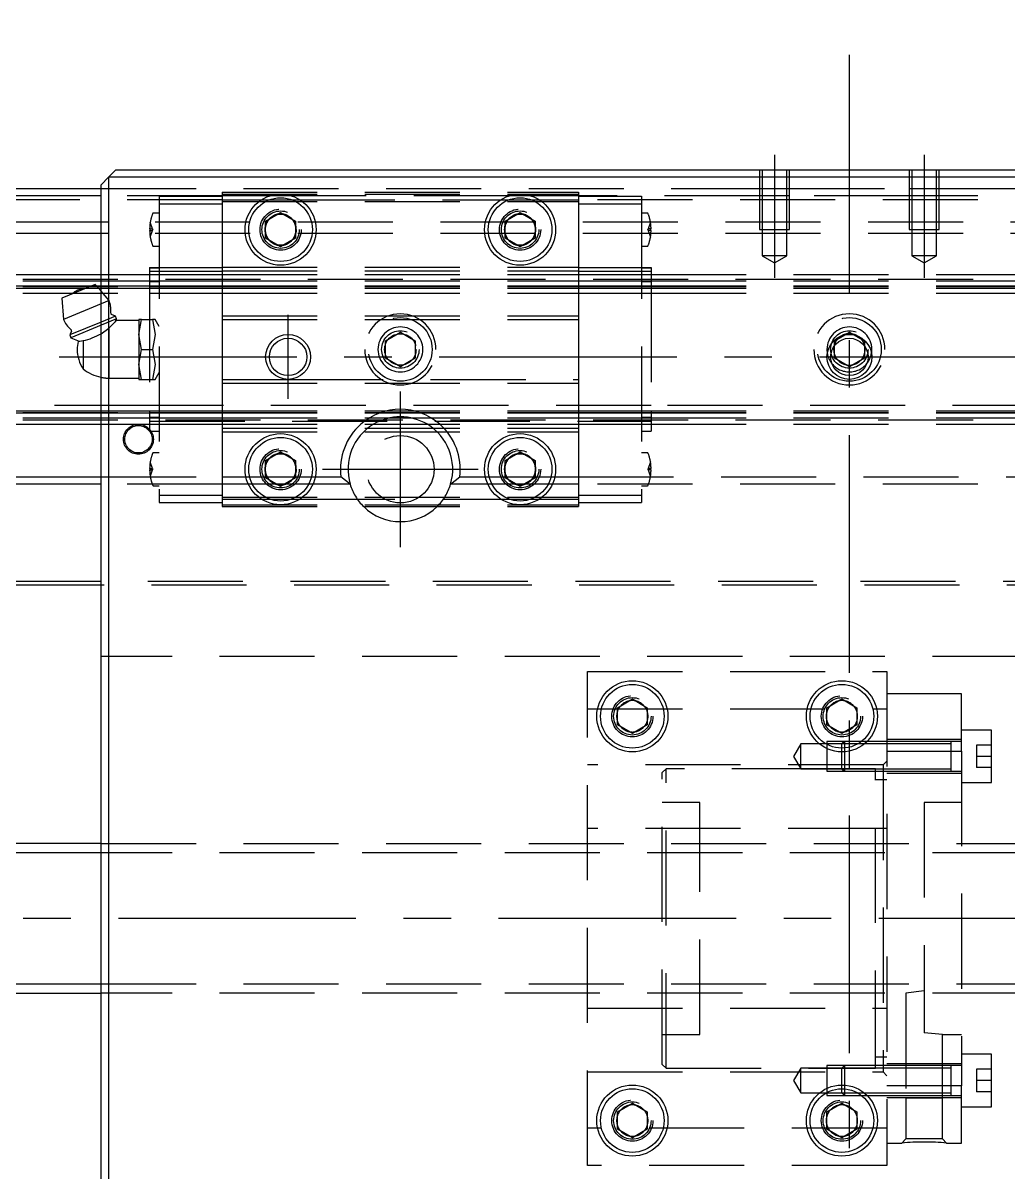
# Model space of a CAD drawing. Extents: x -14 to 942, y -357 to 120.
# Drawn here: x 209.6 to 341.2, y -34 to 119.6 of the extents above; entities that cross this region are included whole.
import ezdxf

# ---------------------------------------------------------------- set-up
doc = ezdxf.new("R2010")
doc.units = 0
doc.linetypes.add('CENTER', pattern=[50.8, 31.75, -6.35, 6.35, -6.35])
doc.linetypes.add('DASHED', pattern=[19.05, 12.7, -6.35])
doc.layers.get('0').update_dxf_attribs({"linetype": 'CONTINUOUS'})
doc.layers.add('CENTER', color=1, linetype='CENTER')

msp = doc.modelspace()

# ---------------------------------------------------------------- linework, layer by layer
at = {"color": 7, "linetype": 'CONTINUOUS'}
for p, q in [((221, 99), (222, 100)), ((222, 100), (418, 100)), ((220, 98), (221, 99)), ((221, 99), (221, -99)), ((419, 99), (221, 99)), ((2, 97.5), (220, 97.5)), ((220, -98), (220, 98)), ((220, 96.5), (1, 96.5)), ((242, 93.15), (244, 94.31)), ((244, 94.31), (246, 93.15)), ((274, 93.15), (276, 94.31)), ((276, 94.31), (278, 93.15)), ((242, 90.85), (242, 93.15)), ((246, 93.15), (246, 90.85)), ((274, 90.85), (274, 93.15)), ((278, 93.15), (278, 90.85)), ((244, 89.69), (242, 90.85)), ((246, 90.85), (244, 89.69)), ((276, 89.69), (274, 90.85)), ((278, 90.85), (276, 89.69)), ((0, 86), (220, 86)), ((0, 84.48), (218.73, 84.48)), ((219.2, 84.68), (214.77, 82.84)), ((220, 83.76), (219.2, 84.68)), ((219.37, 84.48), (220, 84.48)), ((0, 84.2), (218.05, 84.2)), ((219.62, 84.2), (220, 84.2)), ((214.77, 82.84), (214.97, 80)), ((220, 82.09), (214.97, 80)), ((220, 79.66), (215.83, 77.93)), ((216.04, 78.44), (215.83, 77.93)), ((220, 79.22), (215.98, 77.56)), ((215.83, 77.93), (215.98, 77.56)), ((215.98, 77.56), (217.1, 77.09)), ((216.94, 77.07), (217.6, 77.18)), ((217.6, 77.18), (217.6, 73.4)), ((0, 67.8), (220, 67.8)), ((0, 67.52), (220, 67.52)), ((0, 66), (220, 66)), ((242, 61.15), (244, 62.31)), ((244, 62.31), (246, 61.15)), ((274, 61.15), (276, 62.31)), ((276, 62.31), (278, 61.15)), ((242, 58.85), (242, 61.15)), ((246, 61.15), (246, 58.85)), ((274, 58.85), (274, 61.15)), ((278, 61.15), (278, 58.85)), ((147.94, 59), (220, 59)), ((244, 57.69), (242, 58.85)), ((246, 58.85), (244, 57.69)), ((276, 57.69), (274, 58.85)), ((278, 58.85), (276, 57.69)), ((220, 58), (146.71, 58)), ((289, 28.15), (291, 29.31)), ((291, 29.31), (293, 28.15)), ((317, 28.15), (319, 29.31)), ((319, 29.31), (321, 28.15)), ((289, 25.85), (289, 28.15)), ((293, 28.15), (293, 25.85)), ((317, 25.85), (317, 28.15)), ((321, 28.15), (321, 25.85)), ((291, 24.69), (289, 25.85)), ((293, 25.85), (291, 24.69)), ((319, 24.69), (317, 25.85)), ((321, 25.85), (319, 24.69)), ((220, 10), (28, 10)), ((28, -10), (220, -10)), ((333.6, -23.65), (333.6, -23.65)), ((289, -25.85), (291, -24.69)), ((289, -28.15), (289, -25.85)), ((291, -24.69), (293, -25.85)), ((293, -25.85), (293, -28.15)), ((317, -25.85), (319, -24.69)), ((317, -28.15), (317, -25.85)), ((319, -24.69), (321, -25.85)), ((321, -25.85), (321, -28.15)), ((291, -29.31), (289, -28.15)), ((293, -28.15), (291, -29.31)), ((319, -29.31), (317, -28.15)), ((321, -28.15), (319, -29.31))]:
    msp.add_line(p, q, dxfattribs=at)
at = {"color": 3, "linetype": 'DASHED'}
for p, q in [((308, 100), (308, 92)), ((308.35, 100), (308.35, 92)), ((311.65, 92), (311.65, 100)), ((312, 92), (312, 100)), ((328, 100), (328, 92)), ((328.35, 100), (328.35, 92)), ((331.65, 92), (331.65, 100)), ((332, 92), (332, 100)), ((220, 97.5), (308, 97.5)), ((236.2, 97), (236.2, 96)), ((236.2, 97), (283.8, 97)), ((283.8, 97), (283.8, 96)), ((308, 97.5), (312, 97.5)), ((312, 97.5), (328, 97.5)), ((328, 97.5), (332, 97.5)), ((332, 97.5), (420, 97.5)), ((236.2, 96), (0.5, 96)), ((236.2, 96.5), (220, 96.5)), ((227.77, 96.45), (227.77, 95.45)), ((227.77, 96.45), (236.2, 96.45)), ((227.77, 95.45), (236.2, 95.45)), ((227.77, 95.45), (227.77, 56.55)), ((236.2, 96.75), (283.8, 96.75)), ((242.48, 96.5), (236.2, 96.5)), ((236.2, 96), (241.44, 96)), ((236.2, 96), (236.2, 87)), ((236.2, 95.75), (283.8, 95.75)), ((241.44, 96), (242.56, 96)), ((245.52, 96.5), (242.48, 96.5)), ((242.56, 96), (245.44, 96)), ((245.44, 96), (246.56, 96)), ((274.48, 96.5), (245.52, 96.5)), ((246.56, 96), (273.44, 96)), ((273.44, 96), (274.56, 96)), ((277.52, 96.5), (274.48, 96.5)), ((274.56, 96), (277.44, 96)), ((277.44, 96), (278.56, 96)), ((283.8, 96.5), (277.52, 96.5)), ((278.56, 96), (283.8, 96)), ((308, 96.5), (283.8, 96.5)), ((283.8, 96.45), (292.23, 96.45)), ((283.8, 96), (283.8, 87)), ((356.2, 96), (283.8, 96)), ((283.8, 95.45), (292.23, 95.45)), ((292.23, 96.45), (292.23, 95.45)), ((292.23, 95.45), (292.23, 56.55)), ((312, 96.5), (308, 96.5)), ((328, 96.5), (312, 96.5)), ((332, 96.5), (328, 96.5)), ((356.2, 96.5), (332, 96.5)), ((227.77, 94.2), (226.99, 94.2)), ((293.01, 94.2), (292.23, 94.2)), ((640, 93), (0, 93)), ((226.9, 92.1), (226.58, 93)), ((293.42, 93), (293.1, 92.1)), ((640, 91.5), (0, 91.5)), ((226.58, 92.1), (226.5, 92.1)), ((226.5, 91.9), (226.58, 91.9)), ((226.58, 92.1), (226.9, 92.1)), ((226.58, 91.9), (226.58, 92.1)), ((226.58, 91), (226.9, 91.9)), ((226.58, 91.9), (226.9, 91.9)), ((226.9, 92.1), (226.94, 92)), ((226.9, 91.9), (226.94, 92)), ((293.1, 92.1), (293.06, 92)), ((293.1, 91.9), (293.06, 92)), ((293.42, 92.1), (293.1, 92.1)), ((293.1, 91.9), (293.42, 91)), ((293.42, 91.9), (293.1, 91.9)), ((293.5, 92.1), (293.42, 92.1)), ((293.42, 92.1), (293.42, 91.9)), ((293.42, 91.9), (293.5, 91.9)), ((308, 92), (312, 92)), ((308.35, 92), (308.35, 88.5)), ((311.65, 88.5), (311.65, 92)), ((328, 92), (332, 92)), ((328.35, 92), (328.35, 88.5)), ((331.65, 88.5), (331.65, 92)), ((226.99, 89.8), (227.77, 89.8)), ((292.23, 89.8), (293.01, 89.8)), ((308.35, 88.5), (310, 87.55)), ((311.65, 88.5), (308.35, 88.5)), ((310, 87.55), (311.65, 88.5)), ((328.35, 88.5), (330, 87.55)), ((331.65, 88.5), (328.35, 88.5)), ((330, 87.55), (331.65, 88.5)), ((226.5, 86.93), (227.77, 86.93)), ((226.5, 86.93), (226.5, 84.33)), ((226.5, 86.92), (227.77, 86.92)), ((226.5, 86.46), (227.77, 86.46)), ((227.77, 86.93), (236.2, 86.93)), ((227.77, 86.46), (236.2, 86.46)), ((236.2, 87), (283.8, 87)), ((236.2, 87), (236.2, 86.5)), ((236.2, 86.5), (236.2, 80.5)), ((236.2, 86.5), (283.8, 86.5)), ((283.8, 87), (283.8, 86.5)), ((283.8, 86.93), (292.23, 86.93)), ((283.8, 86.5), (283.8, 80.5)), ((283.8, 86.46), (292.23, 86.46)), ((292.23, 86.93), (293.5, 86.93)), ((292.23, 86.92), (293.5, 86.92)), ((292.23, 86.46), (293.5, 86.46)), ((293.5, 86.93), (293.5, 84.33)), ((0, 85.4), (640, 85.4)), ((0, 85.15), (220, 85.15)), ((218.73, 84.48), (219.37, 84.48)), ((220, 86), (226.5, 86)), ((220, 85.15), (226.5, 85.15)), ((220, 84.48), (226.5, 84.48)), ((226.5, 86), (236.2, 86)), ((226.5, 85.15), (236.2, 85.15)), ((226.5, 85.08), (227.77, 85.08)), ((226.5, 84.48), (236.2, 84.48)), ((236.2, 86), (283.8, 86)), ((236.2, 85.15), (283.8, 85.15)), ((236.2, 84.48), (283.8, 84.48)), ((283.8, 86), (293.5, 86)), ((283.8, 85.15), (293.5, 85.15)), ((283.8, 84.48), (293.5, 84.48)), ((292.23, 85.08), (293.5, 85.08)), ((293.5, 86), (346.5, 86)), ((293.5, 85.15), (346.5, 85.15)), ((293.5, 84.48), (346.5, 84.48)), ((0, 84.42), (226.5, 84.42)), ((0, 83.5), (226.5, 83.5)), ((218.05, 84.2), (219.62, 84.2)), ((220, 84.2), (226.5, 84.2)), ((221.07, 82.53), (220, 83.76)), ((226.5, 84.42), (236.2, 84.42)), ((226.5, 84.33), (226.5, 67.67)), ((226.5, 84.2), (236.2, 84.2)), ((226.5, 83.5), (236.2, 83.5)), ((236.2, 84.42), (283.8, 84.42)), ((236.2, 84.2), (283.8, 84.2)), ((236.2, 83.5), (283.8, 83.5)), ((283.8, 84.42), (293.5, 84.42)), ((283.8, 84.2), (293.5, 84.2)), ((283.8, 83.5), (293.5, 83.5)), ((293.5, 84.42), (346.5, 84.42)), ((293.5, 84.33), (293.5, 67.67)), ((293.5, 84.2), (346.5, 84.2)), ((293.5, 83.5), (346.5, 83.5)), ((221.07, 82.53), (220, 82.09)), ((221.93, 80.45), (220, 79.66)), ((222.08, 80.08), (220, 79.22)), ((221.93, 80.45), (221.42, 80.66)), ((221.9, 79.64), (222.08, 80.08)), ((222.08, 80.08), (221.93, 80.45)), ((225.4, 80), (225.04, 80)), ((225.04, 80), (225.04, 78)), ((225.04, 78), (225.4, 80)), ((225.4, 80), (226.87, 80)), ((227.22, 80), (226.87, 80)), ((226.87, 80), (227.22, 78)), ((227.77, 79.06), (227.22, 80)), ((236.2, 80.5), (236.2, 80)), ((236.2, 80.5), (283.8, 80.5)), ((236.2, 80), (283.8, 80)), ((236.2, 80), (236.2, 72)), ((283.8, 80.5), (283.8, 80)), ((283.8, 80), (283.8, 72)), ((220, 78.1), (221.04, 78.83)), ((221.04, 78.83), (222.08, 79.85)), ((221.04, 78.83), (221.04, 72.15)), ((225.04, 79.85), (222.08, 79.85)), ((225.04, 78), (225.04, 74)), ((225.4, 76), (225.04, 78)), ((227.22, 78), (226.87, 76)), ((258, 77.15), (260, 78.31)), ((258, 74.85), (258, 77.15)), ((260, 78.31), (262, 77.15)), ((262, 77.15), (262, 74.85)), ((318, 77.15), (320, 78.31)), ((318, 76.5), (318, 77.15)), ((320, 78.31), (322, 77.15)), ((322, 77.15), (322, 76.5)), ((225.04, 74), (225.4, 76)), ((225.4, 76), (226.87, 76)), ((226.87, 76), (227.22, 74)), ((318, 74.85), (318, 76.5)), ((322, 76.5), (322, 74.85)), ((225.04, 74), (225.04, 72)), ((225.4, 72), (225.04, 74)), ((227.22, 74), (226.87, 72)), ((260, 73.69), (258, 74.85)), ((262, 74.85), (260, 73.69)), ((320, 73.69), (318, 74.85)), ((322, 74.85), (320, 73.69)), ((227.22, 72), (227.77, 72.94)), ((221.04, 72.15), (225.04, 72.15)), ((225.04, 72), (225.4, 72)), ((225.4, 72), (226.87, 72)), ((226.87, 72), (227.22, 72)), ((236.2, 72), (236.2, 71.5)), ((236.2, 72), (245, 72)), ((236.2, 71.5), (236.2, 65.5)), ((236.2, 71.5), (283.8, 71.5)), ((245, 72), (283.8, 72)), ((283.8, 72), (283.8, 71.5)), ((283.8, 71.5), (283.8, 65.5)), ((226.5, 68.5), (0, 68.5)), ((220, 67.8), (226.5, 67.8)), ((293.5, 68.5), (226.5, 68.5)), ((293.5, 68.5), (226.5, 68.5)), ((226.5, 67.8), (236.2, 67.8)), ((226.5, 67.67), (226.5, 65.07)), ((236.2, 67.8), (283.8, 67.8)), ((283.8, 67.8), (293.5, 67.8)), ((346.5, 68.5), (293.5, 68.5)), ((293.5, 67.8), (346.5, 67.8)), ((293.5, 67.67), (293.5, 65.07)), ((0, 67.58), (226.5, 67.58)), ((0, 66.85), (220, 66.85)), ((0, 66.6), (640, 66.6)), ((220, 67.52), (226.5, 67.52)), ((220, 66.85), (226.5, 66.85)), ((226.5, 67.58), (236.2, 67.58)), ((226.5, 67.52), (236.2, 67.52)), ((227.77, 66.92), (226.5, 66.92)), ((226.5, 66.85), (236.2, 66.85)), ((226.5, 66.4), (293.5, 66.4)), ((236.2, 67.58), (283.8, 67.58)), ((236.2, 67.52), (283.8, 67.52)), ((236.2, 66.85), (283.8, 66.85)), ((283.8, 67.58), (293.5, 67.58)), ((283.8, 67.52), (293.5, 67.52)), ((283.8, 66.85), (293.5, 66.85)), ((293.5, 66.92), (292.23, 66.92)), ((293.5, 67.58), (346.5, 67.58)), ((293.5, 67.52), (346.5, 67.52)), ((293.5, 66.85), (346.5, 66.85)), ((220, 66), (226.5, 66)), ((226.5, 66), (236.2, 66)), ((226.5, 65.08), (227.77, 65.08)), ((226.5, 65.07), (227.77, 65.07)), ((236.2, 66), (283.8, 66)), ((236.2, 65.5), (236.2, 65)), ((236.2, 65.5), (283.8, 65.5)), ((236.2, 65), (283.8, 65)), ((236.2, 65), (236.2, 56)), ((283.8, 66), (293.5, 66)), ((283.8, 65.5), (283.8, 65)), ((283.8, 65), (283.8, 56)), ((292.23, 65.08), (293.5, 65.08)), ((292.23, 65.07), (293.5, 65.07)), ((293.5, 66), (346.5, 66)), ((227.77, 62.2), (226.99, 62.2)), ((293.01, 62.2), (292.23, 62.2)), ((226.58, 60.1), (226.5, 60.1)), ((226.9, 60.1), (226.58, 61)), ((226.58, 60.1), (226.9, 60.1)), ((226.58, 59.9), (226.58, 60.1)), ((226.9, 60.1), (226.94, 60)), ((226.9, 59.9), (226.94, 60)), ((293.1, 60.1), (293.06, 60)), ((293.1, 59.9), (293.06, 60)), ((293.42, 61), (293.1, 60.1)), ((293.42, 60.1), (293.1, 60.1)), ((293.5, 60.1), (293.42, 60.1)), ((293.42, 60.1), (293.42, 59.9)), ((220, 59), (236.2, 59)), ((226.5, 59.9), (226.58, 59.9)), ((226.58, 59), (226.9, 59.9)), ((226.58, 59.9), (226.9, 59.9)), ((236.2, 59), (239.36, 59)), ((239.36, 59), (239.87, 59)), ((239.87, 59), (241.44, 59)), ((241.44, 59), (241.71, 59)), ((241.71, 59), (242, 59)), ((242, 59), (242.15, 59)), ((242.15, 59), (242.2, 59)), ((242.2, 59), (245.8, 59)), ((245.8, 59), (245.85, 59)), ((245.85, 59), (246, 59)), ((246, 59), (246.29, 59)), ((246.29, 59), (246.56, 59)), ((246.56, 59), (248.13, 59)), ((248.13, 59), (248.64, 59)), ((248.64, 59), (252.06, 59)), ((253.29, 58), (252.06, 59)), ((266.71, 58), (267.94, 59)), ((267.94, 59), (271.36, 59)), ((271.36, 59), (271.87, 59)), ((271.87, 59), (273.44, 59)), ((273.44, 59), (273.71, 59)), ((273.71, 59), (274, 59)), ((274, 59), (274.15, 59)), ((274.15, 59), (274.2, 59)), ((274.2, 59), (277.8, 59)), ((277.8, 59), (277.85, 59)), ((277.85, 59), (278, 59)), ((278, 59), (278.29, 59)), ((278.29, 59), (278.56, 59)), ((278.56, 59), (280.13, 59)), ((280.13, 59), (280.64, 59)), ((280.64, 59), (283.8, 59)), ((283.8, 59), (356.2, 59)), ((293.1, 59.9), (293.42, 59)), ((293.42, 59.9), (293.1, 59.9)), ((293.42, 59.9), (293.5, 59.9)), ((236.2, 58), (220, 58)), ((226.99, 57.8), (227.77, 57.8)), ((239.69, 58), (236.2, 58)), ((240.25, 58), (239.69, 58)), ((242.11, 58), (240.25, 58)), ((242.5, 58), (242.11, 58)), ((243.36, 58), (242.5, 58)), ((243.46, 58), (243.36, 58)), ((243.5, 58), (243.46, 58)), ((244.5, 58), (243.5, 58)), ((244.54, 58), (244.5, 58)), ((244.64, 58), (244.54, 58)), ((245.5, 58), (244.64, 58)), ((245.89, 58), (245.5, 58)), ((247.75, 58), (245.89, 58)), ((248.31, 58), (247.75, 58)), ((253.29, 58), (248.31, 58)), ((271.69, 58), (266.71, 58)), ((272.25, 58), (271.69, 58)), ((274.11, 58), (272.25, 58)), ((274.5, 58), (274.11, 58)), ((275.36, 58), (274.5, 58)), ((275.46, 58), (275.36, 58)), ((275.5, 58), (275.46, 58)), ((276.5, 58), (275.5, 58)), ((276.54, 58), (276.5, 58)), ((276.64, 58), (276.54, 58)), ((277.5, 58), (276.64, 58)), ((277.89, 58), (277.5, 58)), ((279.75, 58), (277.89, 58)), ((280.31, 58), (279.75, 58)), ((283.8, 58), (280.31, 58)), ((356.2, 58), (283.8, 58)), ((292.23, 57.8), (293.01, 57.8)), ((227.77, 56.55), (227.77, 55.55)), ((227.77, 56.55), (236.2, 56.55)), ((227.77, 55.55), (236.2, 55.55)), ((236.2, 56.25), (283.8, 56.25)), ((236.2, 56), (236.2, 55)), ((236.2, 56), (241.44, 56)), ((241.44, 56), (242.56, 56)), ((242.56, 56), (245.44, 56)), ((245.44, 56), (246.56, 56)), ((246.56, 56), (273.44, 56)), ((273.44, 56), (274.56, 56)), ((274.56, 56), (277.44, 56)), ((277.44, 56), (278.56, 56)), ((278.56, 56), (283.8, 56)), ((283.8, 56.55), (292.23, 56.55)), ((283.8, 56), (283.8, 55)), ((283.8, 55.55), (292.23, 55.55)), ((292.23, 56.55), (292.23, 55.55)), ((236.2, 55.25), (283.8, 55.25)), ((236.2, 55), (283.8, 55)), ((639, 45), (1, 45)), ((639.5, 44.5), (0.5, 44.5)), ((420, 35), (220, 35)), ((285, -33), (285, 33)), ((285, 33), (325, 33)), ((325, 33), (325, -33)), ((335, 30), (325, 30)), ((335, 22.36), (335, 30)), ((285, 28), (325, 28)), ((339, 25.15), (335, 25.15)), ((339, 18.15), (339, 25.15)), ((313.5, 23.3), (312.55, 21.65)), ((317, 23.3), (313.5, 23.3)), ((313.5, 20), (313.5, 23.3)), ((319.35, 23.65), (317, 23.65)), ((317, 23.65), (317, 23.25)), ((319, 23.3), (317, 23.3)), ((317, 23.25), (317, 22.69)), ((319.35, 23.65), (319, 23.3)), ((321.09, 23.3), (319, 23.3)), ((319, 22.75), (319, 23.3)), ((321.62, 23.65), (319.35, 23.65)), ((321.62, 23.65), (319.35, 23.65)), ((319.35, 23.65), (319.35, 22.76)), ((321.98, 23.3), (321.09, 23.3)), ((322.37, 23.65), (321.62, 23.65)), ((322.37, 23.65), (321.62, 23.65)), ((325, 23.3), (321.98, 23.3)), ((325, 23.65), (322.37, 23.65)), ((325, 23.65), (322.37, 23.65)), ((335, 23.9), (325, 23.9)), ((333.6, 23.65), (325, 23.65)), ((333.6, 23.3), (325, 23.3)), ((335, 23.65), (333.59, 23.65)), ((333.6, 23.3), (333.6, 23.65)), ((333.6, 19.65), (333.6, 23.65)), ((333.6, 19.65), (333.6, 23.65)), ((333.6, 20), (333.6, 23.3)), ((339, 23.15), (337, 23.15)), ((337, 23.15), (337, 21.65)), ((312.55, 21.65), (313.5, 20)), ((317, 22.69), (317, 19.65)), ((319, 22.25), (319, 22.75)), ((319, 20), (319, 22.25)), ((319.35, 22.76), (319.35, 22.26)), ((319.35, 22.26), (319.35, 19.65)), ((325, 22.36), (335, 22.36)), ((335, 22.36), (335, -22.36)), ((339, 21.65), (337, 21.65)), ((337, 21.65), (337, 20.15)), ((324.5, 20.5), (285, 20.5)), ((295.5, 20), (295, 19.5)), ((317, 20), (295.5, 20)), ((295.5, -20), (295.5, 20)), ((313.5, 20), (317, 20)), ((317, 20), (319, 20)), ((319, 20), (317, 20)), ((323.5, 20), (319, 20)), ((319, 20), (319.35, 19.65)), ((319, 20), (325, 20)), ((323.5, 19.65), (323.5, 20)), ((325, 21), (324.5, 20.5)), ((324.5, 20.5), (324.5, -20.5)), ((325, 20), (333.6, 20)), ((333.6, 19.65), (333.6, 20)), ((339, 20.15), (337, 20.15)), ((295, -19.5), (295, 19.5)), ((317, 19.65), (319.35, 19.65)), ((319.35, 19.65), (325, 19.65)), ((319.35, 19.65), (325, 19.65)), ((323.5, -19.65), (323.5, 19.65)), ((325, 18.5), (323.5, 18.5)), ((325, 19.65), (333.6, 19.65)), ((325, 19.4), (335, 19.4)), ((333.59, 19.65), (335, 19.65)), ((335, 18.15), (339, 18.15)), ((300, 15.5), (295, 15.5)), ((300, -15.5), (300, 15.5)), ((335, 15.5), (330, 15.5)), ((330, 15.5), (330, -15.3)), ((324.5, 12), (285, 12)), ((325, 12), (324.5, 12)), ((220, 10), (420, 10)), ((420, 8.75), (220, 8.75)), ((220, -8.75), (420, -8.75)), ((420, -10), (220, -10)), ((330, -9.69), (327.54, -10)), ((327.54, -10), (327.59, -9.99)), ((327.54, -10), (327.54, -24)), ((285, -12), (324.5, -12)), ((324.5, -12), (325, -12)), ((324.5, -12), (325, -12)), ((332.46, -15.5), (330, -15.3)), ((295, -15.5), (300, -15.5)), ((332.46, -24), (332.46, -15.5)), ((332.46, -15.5), (335, -15.5)), ((339, -18.15), (335, -18.15)), ((339, -25.15), (339, -18.15)), ((295, -19.5), (295.5, -20)), ((319.35, -19.65), (317, -19.65)), ((317, -19.65), (317, -22.69)), ((319.35, -19.65), (319, -20)), ((325, -19.65), (319.35, -19.65)), ((325, -19.65), (319.35, -19.65)), ((319.35, -19.65), (319.35, -22.26)), ((323.5, -18.5), (325, -18.5)), ((323.5, -20), (323.5, -19.65)), ((335, -19.4), (325, -19.4)), ((333.6, -19.65), (325, -19.65)), ((335, -19.65), (333.59, -19.65)), ((333.6, -23.65), (333.6, -19.65)), ((285, -20.5), (324.5, -20.5)), ((295.5, -20), (317, -20)), ((313.5, -20), (312.55, -21.65)), ((317, -20), (313.5, -20)), ((313.5, -21.65), (313.5, -20)), ((319, -20), (317, -20)), ((317, -20), (319, -20)), ((319, -20), (323.5, -20)), ((325, -20), (319, -20)), ((319, -22.25), (319, -20)), ((324.5, -20.5), (325, -21)), ((333.6, -20), (325, -20)), ((339, -20.15), (337, -20.15)), ((337, -20.15), (337, -21.65)), ((312.55, -21.65), (313.5, -23.3)), ((313.5, -23.3), (313.5, -21.65)), ((317, -22.69), (317, -23.25)), ((319, -22.75), (319, -22.25)), ((319, -23.3), (319, -22.75)), ((319.35, -22.26), (319.35, -22.76)), ((319.35, -22.76), (319.35, -23.65)), ((335, -22.36), (325, -22.36)), ((335, -30), (335, -22.36)), ((337, -21.65), (337, -23.15)), ((339, -21.65), (337, -21.65)), ((313.5, -23.3), (317, -23.3)), ((317, -23.25), (317, -23.65)), ((317, -23.3), (319, -23.3)), ((317, -23.65), (319.35, -23.65)), ((319, -23.3), (319.35, -23.65)), ((319, -23.3), (321.09, -23.3)), ((319.35, -23.65), (321.62, -23.65)), ((319.35, -23.65), (321.62, -23.65)), ((321.09, -23.3), (321.98, -23.3)), ((321.62, -23.65), (322.37, -23.65)), ((321.62, -23.65), (322.37, -23.65)), ((321.98, -23.3), (325, -23.3)), ((322.37, -23.65), (325, -23.65)), ((322.37, -23.65), (325, -23.65)), ((325, -23.3), (333.6, -23.3)), ((325, -23.65), (333.6, -23.65)), ((325, -23.9), (335, -23.9)), ((332.46, -24), (327.54, -24)), ((327.55, -24), (327.55, -29.45)), ((332.45, -29.45), (332.45, -24)), ((333.59, -23.65), (335, -23.65)), ((339, -23.15), (337, -23.15)), ((335, -25.15), (339, -25.15)), ((325, -28), (285, -28)), ((325, -30), (327, -30)), ((327.55, -29.45), (327, -30)), ((332.45, -29.45), (327.55, -29.45)), ((333, -30), (332.45, -29.45)), ((333, -30), (335, -30)), ((333, -30), (333, -30)), ((325, -33), (285, -33))]:
    msp.add_line(p, q, dxfattribs=at)
at = {"color": 3, "linetype": 'CONTINUOUS'}
for p, q in [((220, 8.75), (28, 8.75)), ((28, -8.75), (220, -8.75))]:
    msp.add_line(p, q, dxfattribs=at)
at = {"color": 7, "linetype": 'CONTINUOUS'}
for centre, radius in [((244, 92), 4.75), ((244, 92), 4.25), ((276, 92), 4.75), ((276, 92), 4.25), ((245, 75), 2.5), ((320, 75), 3), ((320, 75), 2.5), ((244, 60), 4.75), ((276, 60), 4.75), ((244, 60), 4.25), ((276, 60), 4.25), ((291, 27), 4.75), ((291, 27), 4.25), ((319, 27), 4.75), ((319, 27), 4.25), ((291, -27), 4.75), ((291, -27), 4.25), ((319, -27), 4.75), ((319, -27), 4.25)]:
    msp.add_circle(centre, radius, dxfattribs=at)
at = {"color": 3, "linetype": 'DASHED'}
for centre, radius in [((244, 92), 2.75), ((244, 92), 2.5), ((244, 92), 2.07), ((276, 92), 2.75), ((276, 92), 2.5), ((276, 92), 2.07), ((260, 76), 4.25), ((320, 76), 4.25), ((260, 76), 2.5), ((320, 76), 2.5), ((260, 76), 2.1), ((225, 64), 2), ((225, 64), 1.83), ((260, 60), 4.5), ((244, 60), 2.75), ((244, 60), 2.5), ((244, 60), 2.07), ((276, 60), 2.75), ((276, 60), 2.5), ((276, 60), 2.07), ((291, 27), 2.75), ((291, 27), 2.5), ((319, 27), 2.75), ((319, 27), 2.5), ((291, -27), 2.75), ((291, -27), 2.5), ((319, -27), 2.75), ((319, -27), 2.5)]:
    msp.add_circle(centre, radius, dxfattribs=at)
at = {"color": 3, "linetype": 'CONTINUOUS'}
msp.add_circle((245, 75), 3, dxfattribs=at)
at = {"color": 3, "linetype": 'DASHED'}
for centre, radius, start, end in [((232.5, 92), 6, 159.1494, 170.4059), ((226.99, 94.1), 0.1, 90, 159.1494), ((244, 92), 2.1, 102.2472, 137.7528), ((244, 92), 2.06, 105.9141, 134.0859), ((244, 92), 2.06, 74.0859, 105.9141), ((244, 92), 2.1, 77.7528, 102.2472), ((244, 92), 2.1, 42.2472, 77.7528), ((244, 92), 2.06, 45.9141, 74.0859), ((276, 92), 2.1, 102.2472, 137.7528), ((276, 92), 2.06, 105.9141, 134.0859), ((276, 92), 2.06, 74.0859, 105.9141), ((276, 92), 2.1, 77.7528, 102.2472), ((276, 92), 2.1, 42.2472, 77.7528), ((276, 92), 2.06, 45.9141, 74.0859), ((293.01, 94.1), 0.1, 20.8506, 90), ((287.5, 92), 6, 9.5941, 20.8506), ((232.5, 92), 6, 170.4203, 179.0449), ((244, 92), 2.1, 162.2472, 180), ((244, 92), 2.06, 165.9141, 194.0859), ((244, 92), 2.06, 134.0859, 165.9141), ((244, 92), 2.1, 137.7528, 162.2472), ((244, 92), 2.06, 14.0859, 45.9141), ((244, 92), 2.1, 17.7528, 42.2472), ((244, 92), 2.1, 342.2472, 17.7528), ((244, 92), 2.06, 0, 14.0859), ((276, 92), 2.1, 162.2472, 180), ((276, 92), 2.06, 165.9141, 194.0859), ((276, 92), 2.06, 134.0859, 165.9141), ((276, 92), 2.1, 137.7528, 162.2472), ((276, 92), 2.06, 14.0859, 45.9141), ((276, 92), 2.1, 17.7528, 42.2472), ((276, 92), 2.1, 342.2472, 17.7528), ((276, 92), 2.06, 0, 14.0859), ((287.5, 92), 6, 0.9551, 9.5797), ((232.5, 92), 6, 180.9551, 189.5797), ((232.5, 92), 6, 189.5941, 200.8506), ((244, 92), 2.1, 180, 197.7528), ((244, 92), 2.06, 194.0859, 225.9141), ((244, 92), 2.1, 197.7528, 222.2472), ((244, 92), 2.06, 314.0859, 345.9141), ((244, 92), 2.1, 317.7528, 342.2472), ((244, 92), 2.06, 345.9141, 0), ((276, 92), 2.1, 180, 197.7528), ((276, 92), 2.06, 194.0859, 225.9141), ((276, 92), 2.1, 197.7528, 222.2472), ((276, 92), 2.06, 314.0859, 345.9141), ((276, 92), 2.1, 317.7528, 342.2472), ((276, 92), 2.06, 345.9141, 0), ((287.5, 92), 6, 339.1494, 350.4059), ((287.5, 92), 6, 350.4203, 359.0449), ((226.99, 89.9), 0.1, 200.8506, 270), ((244, 92), 2.1, 222.2472, 257.7528), ((244, 92), 2.06, 225.9141, 254.0859), ((244, 92), 2.06, 254.0859, 285.9141), ((244, 92), 2.1, 257.7528, 282.2472), ((244, 92), 2.1, 282.2472, 317.7528), ((244, 92), 2.06, 285.9141, 314.0859), ((276, 92), 2.1, 222.2472, 257.7528), ((276, 92), 2.06, 225.9141, 254.0859), ((276, 92), 2.06, 254.0859, 285.9141), ((276, 92), 2.1, 257.7528, 282.2472), ((276, 92), 2.1, 282.2472, 317.7528), ((276, 92), 2.06, 285.9141, 314.0859), ((293.01, 89.9), 0.1, 270, 339.1494), ((218.02, 81.27), 3.3, 353.1639, 22.4998), ((221.49, 80.85), 0.2, 173.1612, 247.4985), ((260, 76), 4.75, 0, 180), ((320, 76), 4.75, 0, 180), ((260, 76), 3, 0, 180), ((320, 76), 3, 0, 180), ((320, 76), 2.1, 137.7528, 162.2472), ((320, 76), 2.1, 102.2472, 137.7528), ((320, 76), 2.1, 77.7528, 102.2472), ((320, 76), 2.1, 42.2472, 77.7528), ((320, 76), 2.1, 17.7528, 42.2472), ((260, 76), 4.75, 180, 0), ((260, 76), 3, 180, 0), ((320, 76), 4.75, 180, 0), ((320, 76), 3, 180, 218.6822), ((320, 76), 2.1, 168.463, 180), ((320, 76), 2.1, 180, 197.7528), ((320, 76), 2.1, 162.2472, 168.463), ((320, 76), 2.1, 197.7528, 222.2472), ((320, 76), 2.1, 317.7528, 342.2472), ((320, 76), 2.1, 11.537, 17.7528), ((320, 76), 2.1, 342.2472, 11.537), ((320, 76), 3, 321.3178, 0), ((320, 76), 3, 218.6822, 321.3178), ((320, 76), 2.1, 222.2472, 257.7528), ((320, 76), 2.1, 257.7528, 282.2472), ((320, 76), 2.1, 282.2472, 317.7528), ((221.27, 78.15), 6, 257.7689, 267.8214), ((260, 60), 8, 48.5904, 131.4096), ((260, 60), 7, 58.9973, 121.0027), ((260, 60), 8, 131.4096, 187.1808), ((260, 60), 7, 121.0027, 196.6015), ((260, 60), 7, 343.3985, 58.9973), ((260, 60), 8, 352.8192, 48.5904), ((232.5, 60), 6, 159.1494, 170.4059), ((226.99, 62.1), 0.1, 90, 159.1494), ((244, 60), 2.06, 134.0859, 165.9141), ((244, 60), 2.1, 102.2472, 137.7528), ((244, 60), 2.06, 105.9141, 134.0859), ((244, 60), 2.06, 74.0859, 105.9141), ((244, 60), 2.1, 77.7528, 102.2472), ((244, 60), 2.1, 42.2472, 77.7528), ((244, 60), 2.06, 45.9141, 74.0859), ((244, 60), 2.06, 14.0859, 45.9141), ((276, 60), 2.06, 134.0859, 165.9141), ((276, 60), 2.1, 102.2472, 137.7528), ((276, 60), 2.06, 105.9141, 134.0859), ((276, 60), 2.06, 74.0859, 105.9141), ((276, 60), 2.1, 77.7528, 102.2472), ((276, 60), 2.1, 42.2472, 77.7528), ((276, 60), 2.06, 45.9141, 74.0859), ((276, 60), 2.06, 14.0859, 45.9141), ((293.01, 62.1), 0.1, 20.8506, 90), ((287.5, 60), 6, 9.5941, 20.8506), ((232.5, 60), 6, 170.4203, 179.0449), ((244, 60), 2.1, 162.2472, 180), ((244, 60), 2.1, 180, 197.7528), ((244, 60), 2.06, 165.9141, 194.0859), ((244, 60), 2.1, 137.7528, 162.2472), ((244, 60), 2.1, 17.7528, 42.2472), ((244, 60), 2.1, 342.2472, 17.7528), ((244, 60), 2.06, 0, 14.0859), ((244, 60), 2.06, 345.9141, 0), ((276, 60), 2.1, 162.2472, 180), ((276, 60), 2.1, 180, 197.7528), ((276, 60), 2.06, 165.9141, 194.0859), ((276, 60), 2.1, 137.7528, 162.2472), ((276, 60), 2.1, 17.7528, 42.2472), ((276, 60), 2.1, 342.2472, 17.7528), ((276, 60), 2.06, 0, 14.0859), ((276, 60), 2.06, 345.9141, 0), ((287.5, 60), 6, 0.9551, 9.5797), ((232.5, 60), 6, 180.9551, 189.5797), ((232.5, 60), 6, 189.5941, 200.8506), ((244, 60), 2.06, 194.0859, 225.9141), ((244, 60), 2.1, 197.7528, 222.2472), ((244, 60), 2.1, 222.2472, 257.7528), ((244, 60), 2.06, 225.9141, 254.0859), ((244, 60), 2.1, 282.2472, 317.7528), ((244, 60), 2.06, 285.9141, 314.0859), ((244, 60), 2.06, 314.0859, 345.9141), ((244, 60), 2.1, 317.7528, 342.2472), ((276, 60), 2.06, 194.0859, 225.9141), ((276, 60), 2.1, 197.7528, 222.2472), ((276, 60), 2.1, 222.2472, 257.7528), ((276, 60), 2.06, 225.9141, 254.0859), ((276, 60), 2.1, 282.2472, 317.7528), ((276, 60), 2.06, 285.9141, 314.0859), ((276, 60), 2.06, 314.0859, 345.9141), ((276, 60), 2.1, 317.7528, 342.2472), ((287.5, 60), 6, 339.1494, 350.4059), ((287.5, 60), 6, 350.4203, 359.0449), ((226.99, 57.9), 0.1, 200.8506, 270), ((244, 60), 2.06, 254.0859, 285.9141), ((244, 60), 2.1, 257.7528, 282.2472), ((260, 60), 7, 196.6015, 225.5847), ((260, 60), 7, 314.4153, 343.3985), ((276, 60), 2.06, 254.0859, 285.9141), ((276, 60), 2.1, 257.7528, 282.2472), ((293.01, 57.9), 0.1, 270, 339.1494), ((260, 60), 7, 225.5847, 314.4153), ((291, 27), 2.1, 137.7528, 162.2472), ((291, 27), 2.1, 102.2472, 137.7528), ((291, 27), 2.1, 77.7528, 102.2472), ((291, 27), 2.1, 42.2472, 77.7528), ((291, 27), 2.1, 17.7528, 42.2472), ((319, 27), 2.1, 137.7528, 162.2472), ((319, 27), 2.1, 102.2472, 137.7528), ((319, 27), 2.1, 77.7528, 102.2472), ((319, 27), 2.1, 42.2472, 77.7528), ((319, 27), 2.1, 17.7528, 42.2472), ((291, 27), 2.1, 162.2472, 180), ((291, 27), 2.1, 180, 197.7528), ((291, 27), 2.1, 197.7528, 222.2472), ((291, 27), 2.1, 317.7528, 342.2472), ((291, 27), 2.1, 342.2472, 17.7528), ((319, 27), 2.1, 162.2472, 180), ((319, 27), 2.1, 180, 197.7528), ((319, 27), 2.1, 197.7528, 222.2472), ((319, 27), 2.1, 317.7528, 342.2472), ((319, 27), 2.1, 342.2472, 17.7528), ((291, 27), 2.1, 222.2472, 257.7528), ((291, 27), 2.1, 257.7528, 282.2472), ((291, 27), 2.1, 282.2472, 317.7528), ((319, 27), 2.1, 222.2472, 257.7528), ((319, 27), 2.1, 257.7528, 282.2472), ((319, 27), 2.1, 282.2472, 317.7528), ((291, -27), 2.1, 137.7528, 162.2472), ((291, -27), 2.1, 102.2472, 137.7528), ((291, -27), 2.1, 77.7528, 102.2472), ((291, -27), 2.1, 42.2472, 77.7528), ((291, -27), 2.1, 17.7528, 42.2472), ((319, -27), 2.1, 137.7528, 162.2472), ((319, -27), 2.1, 102.2472, 137.7528), ((319, -27), 2.1, 77.7528, 102.2472), ((319, -27), 2.1, 42.2472, 77.7528), ((319, -27), 2.1, 17.7528, 42.2472), ((291, -27), 2.1, 162.2472, 180), ((291, -27), 2.1, 180, 197.7528), ((291, -27), 2.1, 197.7528, 222.2472), ((291, -27), 2.1, 317.7528, 342.2472), ((291, -27), 2.1, 342.2472, 17.7528), ((319, -27), 2.1, 162.2472, 180), ((319, -27), 2.1, 180, 197.7528), ((319, -27), 2.1, 197.7528, 222.2472), ((319, -27), 2.1, 317.7528, 342.2472), ((319, -27), 2.1, 342.2472, 17.7528), ((291, -27), 2.1, 222.2472, 257.7528), ((291, -27), 2.1, 257.7528, 282.2472), ((291, -27), 2.1, 282.2472, 317.7528), ((319, -27), 2.1, 222.2472, 257.7528), ((319, -27), 2.1, 257.7528, 282.2472), ((319, -27), 2.1, 282.2472, 317.7528), ((330, -62.79), 32.93, 84.7732, 95.2268)]:
    msp.add_arc(centre, radius, start, end, dxfattribs=at)
at = {"color": 7, "linetype": 'CONTINUOUS'}
for centre, radius, start, end in [((218.15, 80.95), 3.2, 112.5, 130.7094), ((218.15, 80.95), 3.2, 94.2906, 112.5), ((218.02, 81.27), 3.3, 202.5002, 231.8361), ((215.86, 78.51), 0.2, 337.5015, 51.8388), ((221.52, 76), 4.7, 166.8211, 179.9998), ((215.97, 85.01), 8, 281.7644, 300.2609), ((221.52, 76), 4.7, 180.0002, 213.5861), ((221.27, 78.15), 6, 232.2738, 257.7689)]:
    msp.add_arc(centre, radius, start, end, dxfattribs=at)
at = {"layer": 'CENTER', "color": 1, "linetype": 'CENTER'}
for p, q in [((320, -119.6), (320, 119.6)), ((310, 102), (310, 85.55)), ((330, 102), (330, 85.55)), ((245, 69.4), (245, 80.6)), ((214.4, 75), (425.6, 75)), ((260, 49.6), (260, 70.4)), ((249.6, 60), (270.4, 60)), ((711.27, 0), (-13.8, 0))]:
    msp.add_line(p, q, dxfattribs=at)

doc.saveas('drawing.dxf')
